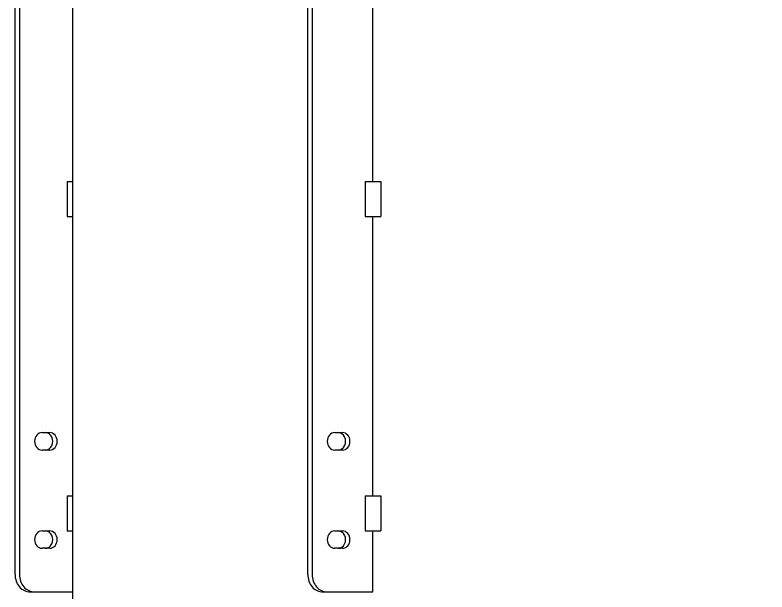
# Model space of a CAD drawing. Header units: inches. Extents: x 12 to 318, y 5 to 204.
# Drawn here: x 128.22 to 149.73, y 57.92 to 74.44 of the extents above; entities that cross this region are included whole.
import ezdxf

# ---------------------------------------------------------------- set-up
doc = ezdxf.new("R2010")
doc.units = ezdxf.units.IN
doc.header["$LTSCALE"] = 9.5
doc.header["$MEASUREMENT"] = 0
doc.layers.add('Dimension', color=7, linetype='Continuous', lineweight=25)
doc.layers.add('Visible', color=7, linetype='Continuous', lineweight=18)
doc.styles.add('Standard D-E', font='arial.ttf')
doc.dimstyles.new('in [mm] D-E NeptuneBenson', dxfattribs={"dimscale": 9.5, "dimtxt": 0.15, "dimasz": 0.098425, "dimexe": 0.125, "dimexo": 0.063, "dimgap": 0.031496, "dimtad": 0, "dimtih": 1, "dimtoh": 1, "dimdec": 4, "dimrnd": 1e-08, "dimzin": 3, "dimdsep": 46, "dimlunit": 5, "dimtxsty": 'Standard D-E', "dimcen": 0.09, "dimdle": 0.393701, "dimclrd": 256, "dimclre": 256, "dimclrt": 256, "dimadec": 1, "dimazin": 1, "dimtfac": 1, "dimtofl": 0, "dimtmove": 0, "dimatfit": 3, "dimfxl": 1, "dimfrac": 1, "dimtolj": 1, "dimtzin": 4, "dimlwd": -1, "dimlwe": -1, "dimarcsym": 0})

# ---------------------------------------------------------------- blocks, each defined once
blk = doc.blocks.new('*D27')
at = {"layer": 'Defpoints', "color": 0, "transparency": 16777216}
for p in [(144.797, 108.337), (183.91, 108.337), (159.202, 28.059)]:
    blk.add_point(p, dxfattribs=at)
at = {"layer": 'Dimension', "transparency": 16777216}
for p, q in [((145.396, 108.337), (185.098, 108.337)), ((183.91, 107.402), (183.91, 71.15)), ((183.91, 28.994), (183.91, 65.247)), ((159.801, 28.059), (185.098, 28.059))]:
    blk.add_line(p, q, dxfattribs=at)
for points in [[(183.754, 107.402), (184.066, 107.402), (183.91, 108.337)], [(183.754, 28.994), (184.066, 28.994), (183.91, 28.059)]]:
    blk.add_solid(points, dxfattribs=at)
at = {"layer": 'Dimension', "transparency": 16777216, "char_height": 1.425, "attachment_point": 5, "style": 'Standard D-E'}
for s, insert in [('\\A1; 80{\\H1x;\\S1#4;} in', (183.91, 69.938)), ('\\A1;[2039.1 mm]', (183.91, 66.986))]:
    blk.add_mtext(s, dxfattribs=dict(at, insert=insert))

msp = doc.modelspace()

# ---------------------------------------------------------------- linework, layer by layer
at = {"layer": 'Visible'}
for p, q in [((128.221711, 58.419365), (128.221711, 87.169365)), ((136.596711, 58.419365), (136.596711, 87.169365)), ((136.721711, 87.169365), (136.721711, 58.419365)), ((128.346711, 85.876422), (128.346711, 58.419365)), ((129.877257, 33.559365), (129.877257, 81.376422)), ((138.453762, 69.669365), (138.453762, 77.669365)), ((129.709056, 69.669365), (129.877257, 69.669365)), ((129.709056, 69.669365), (129.709056, 68.669365)), ((138.237255, 69.669365), (138.682821, 69.669365)), ((138.237255, 69.669365), (138.237255, 68.669365)), ((138.682821, 69.669365), (138.682821, 68.669365)), ((129.709056, 68.669365), (129.877257, 68.669365)), ((138.237255, 68.669365), (138.682821, 68.669365)), ((138.453762, 60.669365), (138.453762, 68.669365)), ((128.99623, 62.481865), (129.212736, 62.481865)), ((137.37123, 62.481865), (137.587736, 62.481865)), ((129.212736, 61.981865), (128.99623, 61.981865)), ((137.587736, 61.981865), (137.37123, 61.981865)), ((129.709056, 60.669365), (129.877257, 60.669365)), ((129.709056, 60.669365), (129.709056, 59.669365)), ((138.237255, 60.669365), (138.682821, 60.669365)), ((138.237255, 60.669365), (138.237255, 59.669365)), ((138.682821, 60.669365), (138.682821, 59.669365)), ((128.99623, 59.669365), (129.212736, 59.669365)), ((129.709056, 59.669365), (129.877257, 59.669365)), ((137.37123, 59.669365), (137.587736, 59.669365)), ((138.237255, 59.669365), (138.682821, 59.669365)), ((138.453762, 57.919365), (138.453762, 59.669365)), ((129.212736, 59.169365), (128.99623, 59.169365)), ((137.587736, 59.169365), (137.37123, 59.169365)), ((128.654724, 57.919365), (128.779724, 57.919365)), ((128.779724, 57.919365), (129.877257, 57.919365)), ((137.029724, 57.919365), (137.154724, 57.919365)), ((137.154724, 57.919365), (138.453762, 57.919365))]:
    msp.add_line(p, q, dxfattribs=at)
for centre, major_axis, start_param, end_param in [((128.99623, 62.231865), (0, -0.25), 3.141592654, 6.283185307), ((129.087736, 62.231865), (0, -0.25), 0, 3.141592654), ((129.212736, 62.231865), (0, 0.25), 3.141592654, 6.283185307), ((137.37123, 62.231865), (0, -0.25), 3.141592654, 6.283185307), ((137.462736, 62.231865), (0, -0.25), 0, 3.141592654), ((137.587736, 62.231865), (0, 0.25), 3.141592654, 6.283185307), ((128.99623, 59.419365), (0, -0.25), 3.141592654, 6.283185307), ((129.087736, 59.419365), (0, -0.25), 0, 3.141592654), ((129.212736, 59.419365), (0, 0.25), 3.141592654, 6.283185307), ((137.37123, 59.419365), (0, -0.25), 3.141592654, 6.283185307), ((137.462736, 59.419365), (0, -0.25), 0, 3.141592654), ((137.587736, 59.419365), (0, 0.25), 3.141592654, 6.283185307), ((128.654724, 58.419365), (0, -0.5), 4.71238898, 6.283185307), ((128.779724, 58.419365), (0, -0.5), 4.71238898, 6.283185307), ((137.029724, 58.419365), (0, -0.5), 4.71238898, 6.283185307), ((137.154724, 58.419365), (0, -0.5), 4.71238898, 6.283185307)]:
    msp.add_ellipse(centre, major_axis=major_axis, ratio=0.866025404, start_param=start_param, end_param=end_param, dxfattribs=at)

# ---------------------------------------------------------------- dimensions: what is measured, and where the dimension line sits
at = {"layer": 'Dimension'}
dim = msp.add_linear_dim(base=(183.910165, 108.337365), p1=(159.202494, 28.059365), p2=(144.797257, 108.337365), angle=90, text=' <> in\\X[2039.1 mm]', dimstyle='in [mm] D-E NeptuneBenson', override={"dimgap": 0.031496, "dimdec": 4, "dimpost": '', "dimtol": 0, "dimlim": 0, "dimtp": 0, "dimtm": 0, "dimtdec": 2, "dimatfit": 1}, dxfattribs=at)
dim.commit()
dim.dimension.update_dxf_attribs({"geometry": '*D27', "text_midpoint": (183.910165, 68.198365), "dimtype": 160})

doc.saveas('drawing.dxf')
